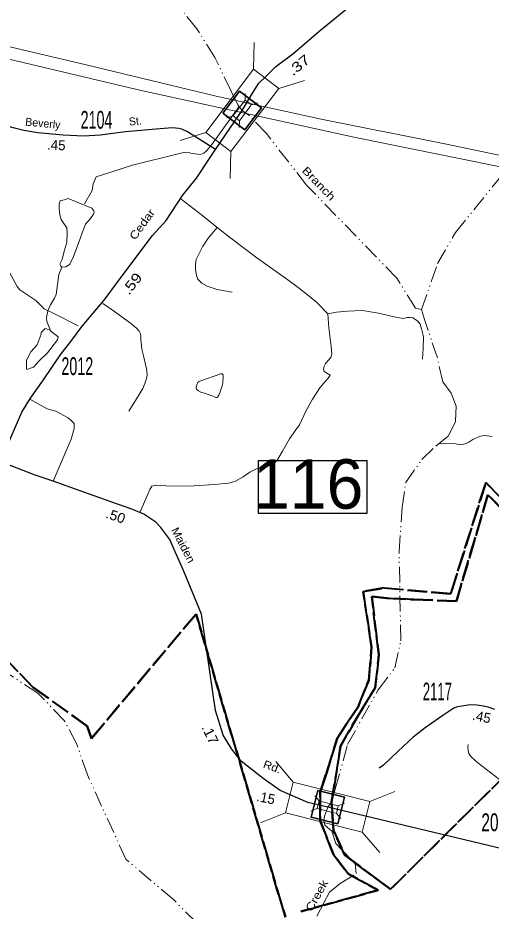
# Model space of a CAD drawing. Extents: x 379811 to 435220, y 199880 to 232769.
# Drawn here: x 406056 to 407252, y 205763 to 208019 of the extents above; entities that cross this region are included whole.
import ezdxf
from ezdxf.enums import TextEntityAlignment as Align

# ---------------------------------------------------------------- set-up
doc = ezdxf.new("R2010")
doc.units = 0
doc.header["$LTSCALE"] = 8
doc.linetypes.add('DASH_DOUBLE_DOT', pattern=[9.2, 5, -1.2, 0.3, -1.2, 0.3, -1.2])
doc.linetypes.add('LONG_DASHED', pattern=[7.5, 6, -1.5])
for name, color, linetype, lineweight in [('11', 7, 'Continuous', 40), ('17', 7, 'Continuous', 40), ('21', 7, 'Continuous', 25), ('31', 7, 'Continuous', 25), ('32', 7, 'Continuous', 25), ('35', 7, 'Continuous', 13), ('48', 7, 'LONG_DASHED', 40), ('49', 7, 'LONG_DASHED', 40), ('50', 7, 'Continuous', 13), ('56', 7, 'Continuous', 13), ('59', 7, 'DASH_DOUBLE_DOT', 13), ('60', 7, 'Continuous', 13), ('62', 7, 'Continuous', 13), ('8', 7, 'Continuous', 25)]:
    doc.layers.add(name, color=color, linetype=linetype, lineweight=lineweight)

msp = doc.modelspace()

# ---------------------------------------------------------------- linework, layer by layer
at = {"layer": '31', "lineweight": 35}
for points in [[(406574.616, 207778.78), (406616.556, 207834.179), (406671.997, 207792.207), (406630.057, 207736.807)], [(406813.985, 206067.747), (406881.421, 206051), (406864.661, 205983.513), (406797.225, 206000.259)]]:
    msp.add_lwpolyline(points, close=True, dxfattribs=at)
at = {"layer": '31'}
msp.add_lwpolyline([(406664.82, 206901.323), (406938.083, 206901.323), (406938.083, 206767.127), (406664.82, 206767.127)], close=True, dxfattribs=at)
at = {"layer": '32'}
for points in [[(406623.392, 207785.463), (406646.628, 207825.052), (406665.709, 207854.885), (406682.405, 207870.399), (406693.138, 207881.139), (406708.641, 207896.652), (406751.574, 207928.873), (406780.196, 207952.74), (406817.166, 207984.96), (406939.762, 208086.156), (406953.595, 208099.044)], [(406555.85, 207687.164), (406498.478, 207722.769), (406483.489, 207732.297), (406471.084, 207738.316), (406462.814, 207740.322), (406446.275, 207741.826), (406395.622, 207737.814), (406328.172, 207731.295), (406264.598, 207723.271), (406222.732, 207720.764), (406171.305, 207723.271), (406107.214, 207729.289), (406071.55, 207734.805), (406041.572, 207742.328), (406026.841, 207747.343), (406005.65, 207757.874), (405984.976, 207772.919), (405974.639, 207783.951), (405963.009, 207792.476), (405954.739, 207796.99), (405942.334, 207799.497), (405922.694, 207796.488), (405875.659, 207786.459)], [(406555.85, 207687.164), (406591.946, 207739.538), (406623.392, 207785.463)], [(406011.302, 206898.095), (406023.888, 206924.186), (406066.259, 207023.28), (406088.383, 207058.702), (406121.254, 207104.876), (406162.974, 207167.497), (406190.155, 207202.286), (406218.601, 207240.238), (406274.86, 207306.021), (406322.901, 207371.172), (406396.227, 207469.847), (406431.14, 207507.349), (406472.714, 207570.42), (406507.701, 207614.372), (406540.421, 207664.336), (406555.85, 207687.164)], [(406839.395, 206025.631), (406789.16, 206037.192), (406719.613, 206067.557), (406676.147, 206097.923), (406621.034, 206141.889), (406596.922, 206171.654), (406575.003, 206207.796), (406555.412, 206269.542), (406520.646, 206513.067), (406474.817, 206623.76), (406454.273, 206670.409), (406440.05, 206702.036), (406417.926, 206732.081), (406404.652, 206745.681), (406374.942, 206765.289), (406344.529, 206777.91), (406293.901, 206795.674), (406263.868, 206807.332), (406223.108, 206821.21), (406145.88, 206848.966), (406099.829, 206864.509), (406039.313, 206887.638), (406011.302, 206898.095)], [(407261.362, 206272.649), (407244.39, 206277.869), (407227.991, 206281.249), (407216.444, 206283.311), (407198.764, 206283.667), (407188.986, 206282.644), (407177.975, 206281.036), (407166.953, 206278.818), (407158.356, 206275.942), (407128.066, 206255.814), (407085.997, 206226.165), (407055.633, 206202.38), (407017.111, 206167.171), (406980.405, 206131.315), (406969.743, 206123.732)], [(407727.063, 205809.63), (407396.437, 205892.298), (406839.395, 206025.631)]]:
    msp.add_lwpolyline(points, dxfattribs=at)
at = {"layer": '35'}
for points in [[(406560.289, 207489.907), (406523.584, 207519.003), (406469.382, 207561.193)], [(406560.289, 207489.907), (406537.028, 207462.658), (406522.726, 207441.008), (406507.351, 207408.791), (406505.135, 207396.32), (406504.849, 207384.385), (406507.424, 207368.563), (406511.428, 207359.127), (406521.01, 207349.411), (406534.74, 207341.362), (406560.34, 207333.59), (406597.917, 207326.177)], [(406839.506, 207271.417), (406811.904, 207300.005), (406792.168, 207316.382), (406764.28, 207338.309), (406738.823, 207357.461), (406660.307, 207412.974), (406594.663, 207462.658), (406560.289, 207489.907)], [(406034.844, 207377.68), (406054.251, 207341.079), (406061.798, 207332.713), (406101.69, 207305.524), (406123.253, 207284.609), (406149.13, 207272.06), (406209.119, 207241.503)], [(406270.733, 207297.508), (406300.194, 207277.801), (406344.529, 207245.326), (406357.4, 207234.501), (406363.121, 207227.562), (406366.553, 207220.9), (406367.125, 207215.072), (406367.125, 207207.3), (406369.27, 207182.874), (406374.419, 207162.335), (406379.281, 207144.015), (406382.571, 207128.472), (406383.429, 207116.814), (406381.14, 207108.765), (406377.136, 207095.442), (406372.559, 207082.952), (406356.542, 207056.861), (406336.948, 207025.496)], [(406845.513, 207116.814), (406830.639, 207125.974), (406828.923, 207131.803), (406830.067, 207139.297), (406834.072, 207146.236), (406841.508, 207155.118), (406847.658, 207163.445), (406849.374, 207169.552), (406847.658, 207189.258), (406842.51, 207236.444), (406839.506, 207271.417)], [(406839.506, 207271.417), (406861.817, 207275.58), (406888.99, 207278.911), (406926.889, 207280.022), (406968.077, 207273.36), (407007.55, 207264.478), (407030.289, 207260.314), (407040.3, 207262.258), (407047.451, 207262.812), (407054.602, 207261.425), (407066.186, 207254.486), (407072.765, 207245.881), (407076.483, 207234.224), (407081.06, 207213.406), (407080.917, 207183.984), (407078.628, 207157.616)], [(406364.265, 206770.139), (406385.431, 206818.157), (406389.865, 206827.594), (406395.299, 206836.198), (406404.738, 206839.252), (406442.931, 206836.508), (406502.132, 206837.586), (406552.188, 206840.362), (406588.8, 206843.97), (406604.389, 206848.411), (406626.127, 206860.346), (406642.716, 206871.449), (406659.164, 206880.331), (406670.033, 206882.829), (406688.911, 206886.715), (406699.208, 206890.878), (406710.649, 206900.315), (406725.094, 206924.741), (406742.541, 206956.383), (406758.703, 206978.311), (406768.427, 206991.079), (406784.302, 207025.497), (406801.178, 207056.028), (406819.627, 207084.617), (406832.499, 207100.716), (406840.079, 207109.598), (406845.513, 207116.814)], [(406086.539, 207056.11), (406130.666, 207032.192), (406152.229, 207025.918), (406183.496, 207009.186), (406189.965, 207002.911), (406198.59, 206994.546), (406198.59, 206981.997), (406191.043, 206954.807), (406145.88, 206848.966)], [(407479.842, 206111.419), (407469.211, 206105.666), (407432.554, 206090.502), (407407.216, 206078.999), (407366.246, 206062.79), (407338.687, 206053.964), (407329.407, 206047.442), (407321.616, 206054.308), (407273.045, 206095.539), (407229.801, 206128.735), (407218.998, 206137.491), (407203.418, 206151.223), (407198.651, 206156.808), (407196.298, 206161.124), (407194.007, 206168.49), (407193.569, 206177.037), (407194.314, 206183.731)]]:
    msp.add_lwpolyline(points, dxfattribs=at)
at = {"layer": '48'}
for points in [[(406732.375, 205747.768), (406506.635, 206513.412), (406242.622, 206199.337), (406231.742, 206230.186), (406094.583, 206328.691), (406023.128, 206402.58), (406011.22, 206795.857), (405751.603, 206685.742), (405675.385, 206914.558), (405639.658, 206933.626), (405518.186, 206943.16), (405389.568, 206957.461), (405401.135, 206979.208)], [(407333.182, 206749.411), (407238.883, 206845.588), (407150.024, 206564.317), (406981.358, 206579.207), (406928.768, 206570.133), (406950.348, 206429.789), (406943.094, 206346.315), (406915.893, 206279.172), (406863.303, 206199.328), (406835.91, 206111.362), (406820.321, 206062.333), (406820.321, 205991.019), (406853.726, 205906.334), (406890.641, 205857.435), (406966.998, 205816.062), (406771.653, 205762.099)], [(406871.768, 206179.582), (406915.291, 206255.797), (406959.596, 206326.97), (406968.664, 206410.444), (406950.529, 206557.431), (406988.628, 206553.43), (407055.725, 206549.8), (407164.532, 206546.171), (407244.323, 206814.739), (407325.928, 206731.265)], [(407334.864, 206152.529), (406998.176, 205818.29), (406882.676, 205904.105), (406853.726, 205966.505), (406849.272, 206037.819), (406871.768, 206179.582)]]:
    msp.add_lwpolyline(points, dxfattribs=at)
at = {"layer": '49'}
for points in [[(405401.135, 206979.208), (405389.568, 206957.461), (405518.186, 206943.16), (405639.658, 206933.626), (405675.385, 206914.558), (405751.603, 206685.742), (406011.22, 206795.857), (406023.128, 206402.58), (406094.583, 206328.691), (406231.742, 206230.186), (406242.622, 206199.337), (406506.635, 206513.412), (406732.375, 205747.768)], [(406771.653, 205762.099), (406966.998, 205816.062), (406890.641, 205857.435), (406853.726, 205906.334), (406820.321, 205991.019), (406820.321, 206062.333), (406835.91, 206111.362), (406863.303, 206199.328), (406915.893, 206279.172), (406943.094, 206346.315), (406950.348, 206429.789), (406928.768, 206570.133), (406981.358, 206579.207), (407150.024, 206564.317), (407238.883, 206845.588), (407333.182, 206749.411)], [(407325.928, 206731.265), (407244.323, 206814.739), (407164.532, 206546.171), (407055.725, 206549.8), (406988.628, 206553.43), (406950.529, 206557.431), (406968.664, 206410.444), (406959.596, 206326.97), (406915.291, 206255.797), (406871.768, 206179.582)], [(406871.768, 206179.582), (406849.272, 206037.819), (406853.726, 205966.505), (406882.676, 205904.105), (406998.176, 205818.29), (407334.864, 206152.529)]]:
    msp.add_lwpolyline(points, dxfattribs=at)
at = {"layer": '50'}
for p, q in [((406653.611, 207957.51), (406651.817, 207889.457)), ((406780.615, 207861.435), (406715.618, 207841.193)), ((406531.157, 207729.954), (406466.159, 207709.713)), ((406594.958, 207681.69), (406593.164, 207613.638)), ((406751.998, 206088.671), (406707.895, 206140.53)), ((407009.344, 206065.231), (406946.035, 206040.203)), ((406732.61, 206011.056), (406669.302, 205986.028)), ((406970.751, 205910.729), (406926.648, 205962.588))]:
    msp.add_line(p, q, dxfattribs=at)
at = {"layer": '50', "linetype": 'LONG_DASHED'}
for p, q in [((406630.943, 207828.558), (406630.495, 207811.545)), ((406662.694, 207804.539), (406646.445, 207799.479)), ((406600.33, 207771.669), (406584.081, 207766.608)), ((406616.28, 207759.603), (406615.831, 207742.59)), ((406817.492, 206041.39), (406806.466, 206054.355)), ((406881.828, 206035.53), (406866.001, 206029.273)), ((406812.645, 206021.986), (406796.818, 206015.729)), ((406872.18, 205996.905), (406861.154, 206009.869))]:
    msp.add_line(p, q, dxfattribs=at)
at = {"layer": '50'}
for points in [[(406594.958, 207681.69), (406715.618, 207841.193), (406651.817, 207889.457), (406531.157, 207729.954)], [(406732.61, 206011.056), (406926.648, 205962.588), (406946.035, 206040.203), (406751.998, 206088.671)]]:
    msp.add_lwpolyline(points, close=True, dxfattribs=at)
at = {"layer": '50', "linetype": 'LONG_DASHED'}
for points in [[(406616.28, 207759.603), (406646.445, 207799.479), (406630.495, 207811.545), (406600.33, 207771.669)], [(406812.645, 206021.986), (406861.154, 206009.869), (406866.001, 206029.273), (406817.492, 206041.39)]]:
    msp.add_lwpolyline(points, close=True, dxfattribs=at)
at = {"layer": '56'}
for points in [[(403940.084, 208441.203), (403942.637, 208413.462), (403983.819, 208405.071), (404089.769, 208378.298), (404187.459, 208356.267), (404257.222, 208340.653), (404372.845, 208312.65), (404471.914, 208289.493), (404544.415, 208273.519), (404639.684, 208249.401), (404741.198, 208226.5), (404833.705, 208204.512), (404888.173, 208189.571), (405012.452, 208161.333), (405129.796, 208134.027), (405236.818, 208109.003), (405440.069, 208059.109), (405780.906, 207976.466), (405799.47, 207970.908), (406356.812, 207838.562), (406909.313, 207717.231), (407321.085, 207633.986)], [(407469.783, 207631.237), (407139.634, 207700.276), (406822.851, 207763.739), (406557.858, 207821.647), (406228.942, 207900.419), (405992.029, 207956.481), (405791.644, 208003.269), (405781.583, 208006.338), (405504.126, 208072.093)]]:
    msp.add_lwpolyline(points, dxfattribs=at)
at = {"layer": '59'}
for points in [[(407076.469, 207282.86), (407061.25, 207286.156), (407013.942, 207361.947), (406786, 207596.844), (406684.381, 207727.12), (406640.127, 207773.928), (406623.392, 207785.463), (406611.863, 207799.974), (406595.012, 207834.575), (406554.221, 207919.116), (406508.663, 207991.681), (406453.345, 208061.07)], [(407076.469, 207282.86), (407117, 207399.078), (407162.125, 207477.235), (407331.906, 207686.922), (407413.537, 207872.933), (407443.635, 207920.956), (407509.594, 208025.531), (407533.667, 208049.854)], [(406812.243, 205750.298), (406829.906, 205784.047), (406843.95, 205810.523), (406870.934, 205832.779), (406911.41, 205857.654), (406908.712, 205882.53), (406874.982, 205917.878), (406860.14, 205933.589), (406849.347, 205965.01), (406831.922, 205980.145), (406829.174, 205991.146), (406830.865, 206002.57), (406839.395, 206025.631), (406848.204, 206037.054), (406852.432, 206049.747), (406858.353, 206071.326), (406889.656, 206184.047), (406966.797, 206322.13), (407009.132, 206377.46), (407024.049, 206445.889), (407019.615, 206671.705), (407027.406, 206783.578), (407036.25, 206844.438), (407077.355, 206903.72), (407112.434, 206937.759), (407144.815, 206963.944), (407162.355, 207000.602), (407163.704, 207038.569), (407151.561, 207071.3), (407129.974, 207100.102), (407116.482, 207160.327), (407083.5, 207257.688), (407076.469, 207282.86)], [(406204.66, 206186.621), (406174.281, 206243.453), (406107.219, 206313.844), (406009.59, 206376.707)], [(406718.656, 205466.125), (406675.974, 205514.639), (406635.497, 205561.771), (406600.418, 205625.923), (406572.084, 205637.706), (406558.592, 205680.91), (406546.449, 205707.094), (406508.672, 205733.279), (406449.307, 205792.193), (406329.125, 205894.172), (406232.188, 206107.235), (406204.66, 206186.621)]]:
    msp.add_lwpolyline(points, dxfattribs=at)
at = {"layer": '60'}
msp.add_lwpolyline([(406239.791, 207512.258), (406247.494, 207523.469), (406249.419, 207528.451), (406248.777, 207532.188), (406243.001, 207539.038), (406183.309, 207562.704), (406173.04, 207559.59), (406163.412, 207557.099), (406160.845, 207549.003), (406160.845, 207537.17), (406162.77, 207521.6), (406165.979, 207510.39), (406171.114, 207502.294), (406180.1, 207489.215), (406181.383, 207476.137), (406180.1, 207451.848), (406176.249, 207438.147), (406173.682, 207430.05), (406168.547, 207408.876), (406162.128, 207397.042), (406165.338, 207392.06), (406167.905, 207389.569), (406177.533, 207390.192), (406186.518, 207396.42), (406195.504, 207412.612), (406209.625, 207450.602), (406218.611, 207476.759), (406227.596, 207497.934)], close=True, dxfattribs=at)
at = {"layer": '62'}
for points in [[(406615.941, 207795.804), (406546.75, 207699.281), (406534, 207684.562), (406526.531, 207678.031), (406517.938, 207674.594), (406510.625, 207674.766), (406493.594, 207677.61), (406491.188, 207678.891), (406479, 207679.172), (406471.656, 207678.125), (406461.875, 207675.922), (406345.682, 207647.085), (406270.406, 207622.61), (406254.438, 207617.5), (406247.062, 207600.391), (406243.906, 207583.61), (406224.594, 207549.453)], [(406167.905, 207389.569), (406159.629, 207370.802), (406153.122, 207320.338), (406149.054, 207311.384), (406138.469, 207294.781), (406132, 207279.094), (406128.875, 207262.875), (406129.842, 207252.711), (406140.01, 207228.293)], [(406137.977, 207230.328), (406125.775, 207234.398), (406115.607, 207224.224), (406115.607, 207220.154), (406105.439, 207193.701), (406089.171, 207175.387), (406078.268, 207154.62), (406078.625, 207132.86), (406079.219, 207131.016), (406096.163, 207136.713), (406111.438, 207154.016), (406131.406, 207173.047), (406156.279, 207205.91), (406158.312, 207214.049), (406140.01, 207228.293)], [(407119.478, 206944.594), (407161.938, 206943.594), (407166.781, 206942.25), (407178.969, 206941.953), (407188.781, 206944.156), (407196.188, 206947.641), (407206.094, 206954.11), (407225.781, 206962.781), (407235.594, 206964.375), (407255.031, 206962.078)]]:
    msp.add_lwpolyline(points, dxfattribs=at)
msp.add_lwpolyline([(406544.938, 207065.562), (406526.844, 207071.578), (406518.969, 207074.281), (406512.812, 207077.25), (406509.344, 207079.61), (406507.656, 207081.281), (406506.781, 207083.672), (406506.844, 207086.141), (406507.469, 207089.453), (406509.375, 207095.312), (406511.062, 207098.266), (406512.938, 207100.141), (406516.312, 207101.766), (406569.5, 207119.969), (406571.438, 207120.125), (406573.062, 207119.86), (406574.219, 207118.75), (406575.188, 207116.031), (406575.219, 207109.156), (406574.719, 207102.5), (406574.125, 207096.938), (406572.406, 207089.469), (406567.781, 207074.766), (406564.625, 207066.375), (406561.938, 207062.36), (406560.594, 207060.906), (406558.969, 207060.625), (406556.406, 207060.703), (406553.219, 207061.766)], close=True, dxfattribs=at)

# ---------------------------------------------------------------- texts
at = {"layer": '11'}
for s, rotation, p in [('Beverly', 354.636, (406118.692, 207743.277)), ('St.', 5.521, (406354.076, 207748.869))]:
    msp.add_text(s, height=20, rotation=rotation, dxfattribs=at).set_placement(p, align=Align.CENTER)
for s, rotation, width, p in [('Cedar', 54.224, 1.2, (406378.472, 207491.987)), ('Maiden', 297.239, 1.1, (406465.435, 206682.992)), ('Rd.', 339.616, 1.1, (406695.858, 206118.192))]:
    msp.add_text(s, height=20, rotation=rotation, dxfattribs=dict(at, width=width)).set_placement(p, align=Align.CENTER)
at = {"layer": '17'}
for s, rotation, width, p in [('.37', 39.274, 1.3, (406774.325, 207890.425)), ('.59', 52.288, 1.25, (406354.924, 207340.415)), ('.50', 341.102, 1.05, (406299.528, 206749.204)), ('.17', 295.411, 1.1, (406531.058, 206204.187))]:
    msp.add_text(s, height=25, rotation=rotation, dxfattribs=dict(at, width=width)).set_placement(p, align=Align.CENTER)
for s, rotation, p in [('.45', 357.559, (406153.189, 207685.735)), ('.45', 348.355, (407225.848, 206241.735)), ('.15', 348.594, (406680.73, 206036.726))]:
    msp.add_text(s, height=25, rotation=rotation, dxfattribs=at).set_placement(p, align=Align.CENTER)
at = {"layer": '21'}
for s, rotation, width, p in [('Branch', 314.139, 1.25, (406809.657, 207594.004)), ('Creek', 60.721, 1.2, (406820.506, 205797.478))]:
    msp.add_text(s, height=20, rotation=rotation, dxfattribs=dict(at, width=width)).set_placement(p, align=Align.CENTER)
at = {"layer": '31'}
msp.add_text('116', height=125, dxfattribs=at).set_placement((406650.557, 206779.519))
at = {"layer": '8'}
for s, width, p in [('2104', 0.6, (406255.175, 207739.435)), ('2012', 0.6, (406206.579, 207117.055)), ('2117', 0.55, (407116.421, 206295.238)), ('2007', 0.65, (407270.944, 205964.846))]:
    msp.add_text(s, height=45, dxfattribs=dict(at, width=width)).set_placement(p, align=Align.CENTER)

doc.saveas('drawing.dxf')
